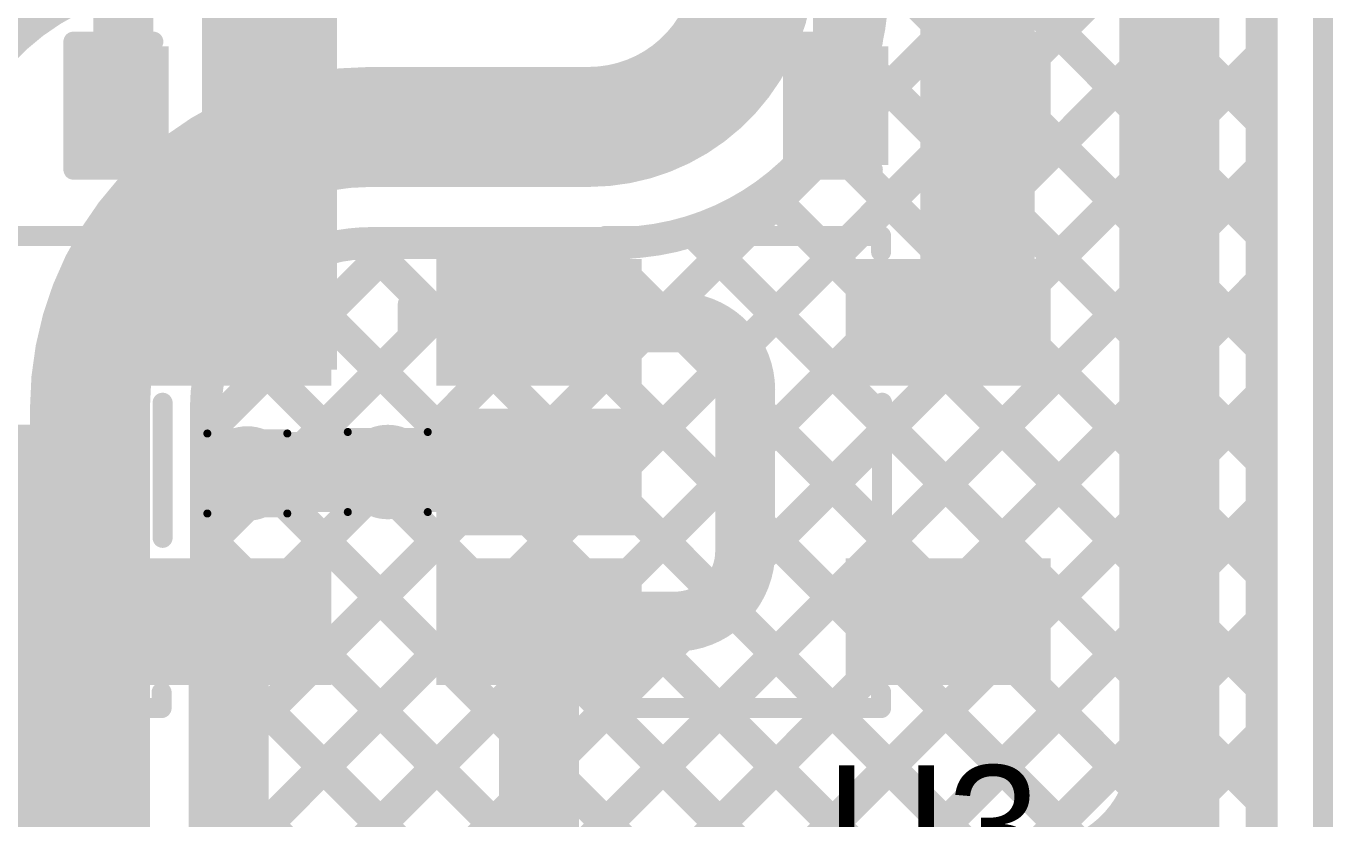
# Model space of a CAD drawing. Header units: inches. Extents: x -17 to 349, y -40 to 215.
# Drawn here: x 108.7 to 117, y 147.32 to 152.36 of the extents above; entities that cross this region are included whole.
import ezdxf

# ---------------------------------------------------------------- set-up
doc = ezdxf.new("R2010")
doc.units = ezdxf.units.IN
for name, color, linetype in [('Board Outline', 216, 'Continuous'), ('Bottom Layer', 5, 'Continuous'), ('Drill Drawing', 1, 'Continuous'), ('Top Layer', 1, 'Continuous'), ('Top Overlay', 2, 'Continuous'), ('Top Paste', 8, 'Continuous'), ('Top Solder', 216, 'Continuous'), ('Via Holes', 16, 'Continuous')]:
    doc.layers.add(name, color=color, linetype=linetype)
doc.styles.add('Arial', font='', dxfattribs={"height": 0.2})
doc.styles.get('Arial').set_extended_font_data('Arial')

# ---------------------------------------------------------------- blocks, each defined once
blk = doc.blocks.new('SOT_23_5_64')
at = {"layer": 'Top Layer'}
for points in [[(-1.85, 1.25), (-0.75, 1.25), (-0.75, 0.65), (-1.85, 0.65)], [(0.75, 1.25), (1.85, 1.25), (1.85, 0.65), (0.75, 0.65)], [(-1.85, 0.3), (-0.75, 0.3), (-0.75, -0.3), (-1.85, -0.3)], [(-1.85, -0.65), (-0.75, -0.65), (-0.75, -1.25), (-1.85, -1.25)], [(0.75, -0.65), (1.85, -0.65), (1.85, -1.25), (0.75, -1.25)]]:
    blk.add_hatch(color=1, dxfattribs=at).paths.add_polyline_path(points)
at = {"layer": 'Top Paste'}
for points in [[(-1.85, 1.25), (-0.75, 1.25), (-0.75, 0.65), (-1.85, 0.65)], [(0.75, 1.25), (1.85, 1.25), (1.85, 0.65), (0.75, 0.65)], [(-1.85, 0.3), (-0.75, 0.3), (-0.75, -0.3), (-1.85, -0.3)], [(-1.85, -0.65), (-0.75, -0.65), (-0.75, -1.25), (-1.85, -1.25)], [(0.75, -0.65), (1.85, -0.65), (1.85, -1.25), (0.75, -1.25)]]:
    blk.add_hatch(color=8, dxfattribs=at).paths.add_polyline_path(points)
at = {"layer": 'Top Solder'}
for points in [[(-1.9516, 1.3516), (-0.6484, 1.3516), (-0.6484, 0.5484), (-1.9516, 0.5484)], [(0.6484, 1.3516), (1.9516, 1.3516), (1.9516, 0.5484), (0.6484, 0.5484)], [(-1.9516, 0.4016), (-0.6484, 0.4016), (-0.6484, -0.4016), (-1.9516, -0.4016)], [(-1.9516, -0.5484), (-0.6484, -0.5484), (-0.6484, -1.3516), (-1.9516, -1.3516)], [(0.6484, -0.5484), (1.9516, -0.5484), (1.9516, -1.3516), (0.6484, -1.3516)]]:
    blk.add_hatch(color=216, dxfattribs=at).paths.add_polyline_path(points)
at = {"layer": 'Top Overlay'}
for points in [[(-0.879, 1.4986, 0.127, 0.127, 0), (0.8736, 1.4986, 0.127, 0.127, 0)], [(-0.879, 1.3986, 0.127, 0.127, 0), (-0.879, 1.4986, 0.127, 0.127, 0)], [(0.8736, 1.3986, 0.127, 0.127, 0), (0.8736, 1.4986, 0.127, 0.127, 0)], [(-2.1336, 1.0668, 0.127, 0.127, 0), (-2.0066, 0.9398, 0.127, 0.127, 0)], [(-2.1336, 0.8128, 0.127, 0.127, 0), (-2.1336, 1.0668, 0.127, 0.127, 0)], [(-2.1336, 0.8128, 0.127, 0.127, 0), (-2.0066, 0.9398, 0.127, 0.127, 0)], [(0.88, -0.418, 0.127, 0.127, 0), (0.88, 0.44, 0.127, 0.127, 0)], [(-0.879, -1.4986, 0.127, 0.127, 0), (-0.879, -1.3986, 0.127, 0.127, 0)], [(0.8736, -1.4986, 0.127, 0.127, 0), (0.8736, -1.3986, 0.127, 0.127, 0)], [(-0.879, -1.4986, 0.127, 0.127, 0), (0.8736, -1.4986, 0.127, 0.127, 0)]]:
    blk.add_lwpolyline(points, format="xyseb", dxfattribs=at)
for points in [[(-0.9108, 1.4986, 0.0635, 0.0635, 1), (-0.8473, 1.4986, 0.0635, 0.0635, 1)], [(-0.9108, 1.4986, 0.0635, 0.0635, 1), (-0.8473, 1.4986, 0.0635, 0.0635, 1)], [(0.8418, 1.4986, 0.0635, 0.0635, 1), (0.9053, 1.4986, 0.0635, 0.0635, 1)], [(0.8418, 1.4986, 0.0635, 0.0635, 1), (0.9053, 1.4986, 0.0635, 0.0635, 1)], [(-0.9108, 1.3986, 0.0635, 0.0635, 1), (-0.8473, 1.3986, 0.0635, 0.0635, 1)], [(0.8418, 1.3986, 0.0635, 0.0635, 1), (0.9053, 1.3986, 0.0635, 0.0635, 1)], [(-2.1654, 1.0668, 0.0635, 0.0635, 1), (-2.1019, 1.0668, 0.0635, 0.0635, 1)], [(-2.1654, 1.0668, 0.0635, 0.0635, 1), (-2.1019, 1.0668, 0.0635, 0.0635, 1)], [(-2.0383, 0.9398, 0.0635, 0.0635, 1), (-1.9748, 0.9398, 0.0635, 0.0635, 1)], [(-2.0383, 0.9398, 0.0635, 0.0635, 1), (-1.9748, 0.9398, 0.0635, 0.0635, 1)], [(-2.1654, 0.8128, 0.0635, 0.0635, 1), (-2.1019, 0.8128, 0.0635, 0.0635, 1)], [(-2.1654, 0.8128, 0.0635, 0.0635, 1), (-2.1019, 0.8128, 0.0635, 0.0635, 1)], [(0.8483, 0.44, 0.0635, 0.0635, 1), (0.9118, 0.44, 0.0635, 0.0635, 1)], [(0.8483, -0.418, 0.0635, 0.0635, 1), (0.9118, -0.418, 0.0635, 0.0635, 1)], [(-0.9108, -1.3986, 0.0635, 0.0635, 1), (-0.8473, -1.3986, 0.0635, 0.0635, 1)], [(0.8418, -1.3986, 0.0635, 0.0635, 1), (0.9053, -1.3986, 0.0635, 0.0635, 1)], [(-0.9108, -1.4986, 0.0635, 0.0635, 1), (-0.8473, -1.4986, 0.0635, 0.0635, 1)], [(-0.9108, -1.4986, 0.0635, 0.0635, 1), (-0.8473, -1.4986, 0.0635, 0.0635, 1)], [(0.8418, -1.4986, 0.0635, 0.0635, 1), (0.9053, -1.4986, 0.0635, 0.0635, 1)], [(0.8418, -1.4986, 0.0635, 0.0635, 1), (0.9053, -1.4986, 0.0635, 0.0635, 1)]]:
    blk.add_lwpolyline(points, format="xyseb", close=True, dxfattribs=at)
blk = doc.blocks.new('SOT_23_5_66')
at = {"layer": 'Top Layer'}
for points in [[(-1.85, 1.25), (-0.75, 1.25), (-0.75, 0.65), (-1.85, 0.65)], [(0.75, 1.25), (1.85, 1.25), (1.85, 0.65), (0.75, 0.65)], [(-1.85, 0.3), (-0.75, 0.3), (-0.75, -0.3), (-1.85, -0.3)], [(-1.85, -0.65), (-0.75, -0.65), (-0.75, -1.25), (-1.85, -1.25)], [(0.75, -0.65), (1.85, -0.65), (1.85, -1.25), (0.75, -1.25)]]:
    blk.add_hatch(color=1, dxfattribs=at).paths.add_polyline_path(points)
at = {"layer": 'Top Paste'}
for points in [[(-1.85, 1.25), (-0.75, 1.25), (-0.75, 0.65), (-1.85, 0.65)], [(0.75, 1.25), (1.85, 1.25), (1.85, 0.65), (0.75, 0.65)], [(-1.85, 0.3), (-0.75, 0.3), (-0.75, -0.3), (-1.85, -0.3)], [(-1.85, -0.65), (-0.75, -0.65), (-0.75, -1.25), (-1.85, -1.25)], [(0.75, -0.65), (1.85, -0.65), (1.85, -1.25), (0.75, -1.25)]]:
    blk.add_hatch(color=8, dxfattribs=at).paths.add_polyline_path(points)
at = {"layer": 'Top Solder'}
for points in [[(-1.9516, 1.3516), (-0.6484, 1.3516), (-0.6484, 0.5484), (-1.9516, 0.5484)], [(0.6484, 1.3516), (1.9516, 1.3516), (1.9516, 0.5484), (0.6484, 0.5484)], [(-1.9516, 0.4016), (-0.6484, 0.4016), (-0.6484, -0.4016), (-1.9516, -0.4016)], [(-1.9516, -0.5484), (-0.6484, -0.5484), (-0.6484, -1.3516), (-1.9516, -1.3516)], [(0.6484, -0.5484), (1.9516, -0.5484), (1.9516, -1.3516), (0.6484, -1.3516)]]:
    blk.add_hatch(color=216, dxfattribs=at).paths.add_polyline_path(points)
at = {"layer": 'Top Overlay'}
for points in [[(-0.879, 1.4986, 0.127, 0.127, 0), (0.8736, 1.4986, 0.127, 0.127, 0)], [(-0.879, 1.3986, 0.127, 0.127, 0), (-0.879, 1.4986, 0.127, 0.127, 0)], [(0.8736, 1.4986, 0.127, 0.127, 0), (0.8736, 1.3986, 0.127, 0.127, 0)], [(-2.1336, 1.0668, 0.127, 0.127, 0), (-2.0066, 0.9398, 0.127, 0.127, 0)], [(-2.1336, 0.8128, 0.127, 0.127, 0), (-2.1336, 1.0668, 0.127, 0.127, 0)], [(-2.1336, 0.8128, 0.127, 0.127, 0), (-2.0066, 0.9398, 0.127, 0.127, 0)], [(0.88, 0.44, 0.127, 0.127, 0), (0.88, -0.418, 0.127, 0.127, 0)], [(-0.879, -1.4986, 0.127, 0.127, 0), (-0.879, -1.3986, 0.127, 0.127, 0)], [(0.8736, -1.4986, 0.127, 0.127, 0), (0.8736, -1.3986, 0.127, 0.127, 0)], [(-0.879, -1.4986, 0.127, 0.127, 0), (0.8736, -1.4986, 0.127, 0.127, 0)]]:
    blk.add_lwpolyline(points, format="xyseb", dxfattribs=at)
for points in [[(-0.9108, 1.4986, 0.0635, 0.0635, 1), (-0.8473, 1.4986, 0.0635, 0.0635, 1)], [(-0.9108, 1.4986, 0.0635, 0.0635, 1), (-0.8473, 1.4986, 0.0635, 0.0635, 1)], [(0.8418, 1.4986, 0.0635, 0.0635, 1), (0.9053, 1.4986, 0.0635, 0.0635, 1)], [(0.8418, 1.4986, 0.0635, 0.0635, 1), (0.9053, 1.4986, 0.0635, 0.0635, 1)], [(-0.9108, 1.3986, 0.0635, 0.0635, 1), (-0.8473, 1.3986, 0.0635, 0.0635, 1)], [(0.8418, 1.3986, 0.0635, 0.0635, 1), (0.9053, 1.3986, 0.0635, 0.0635, 1)], [(-2.1654, 1.0668, 0.0635, 0.0635, 1), (-2.1019, 1.0668, 0.0635, 0.0635, 1)], [(-2.1654, 1.0668, 0.0635, 0.0635, 1), (-2.1019, 1.0668, 0.0635, 0.0635, 1)], [(-2.0383, 0.9398, 0.0635, 0.0635, 1), (-1.9748, 0.9398, 0.0635, 0.0635, 1)], [(-2.0383, 0.9398, 0.0635, 0.0635, 1), (-1.9748, 0.9398, 0.0635, 0.0635, 1)], [(-2.1654, 0.8128, 0.0635, 0.0635, 1), (-2.1019, 0.8128, 0.0635, 0.0635, 1)], [(-2.1654, 0.8128, 0.0635, 0.0635, 1), (-2.1019, 0.8128, 0.0635, 0.0635, 1)], [(0.8483, 0.44, 0.0635, 0.0635, 1), (0.9118, 0.44, 0.0635, 0.0635, 1)], [(0.8483, -0.418, 0.0635, 0.0635, 1), (0.9118, -0.418, 0.0635, 0.0635, 1)], [(-0.9108, -1.3986, 0.0635, 0.0635, 1), (-0.8473, -1.3986, 0.0635, 0.0635, 1)], [(0.8418, -1.3986, 0.0635, 0.0635, 1), (0.9053, -1.3986, 0.0635, 0.0635, 1)], [(-0.9108, -1.4986, 0.0635, 0.0635, 1), (-0.8473, -1.4986, 0.0635, 0.0635, 1)], [(-0.9108, -1.4986, 0.0635, 0.0635, 1), (-0.8473, -1.4986, 0.0635, 0.0635, 1)], [(0.8418, -1.4986, 0.0635, 0.0635, 1), (0.9053, -1.4986, 0.0635, 0.0635, 1)], [(0.8418, -1.4986, 0.0635, 0.0635, 1), (0.9053, -1.4986, 0.0635, 0.0635, 1)]]:
    blk.add_lwpolyline(points, format="xyseb", close=True, dxfattribs=at)
blk = doc.blocks.new('C___0402_97')
at = {"layer": 'Top Layer'}
for points in [[(-0.6985, -0.3175), (-0.6985, 0.3175), (-0.2413, 0.3175), (-0.2413, -0.3175)], [(0.2413, -0.3175), (0.2413, 0.3175), (0.6985, 0.3175), (0.6985, -0.3175)]]:
    blk.add_hatch(color=1, dxfattribs=at).paths.add_polyline_path(points)
at = {"layer": 'Top Paste'}
for points in [[(-0.6985, -0.3175), (-0.6985, 0.3175), (-0.2413, 0.3175), (-0.2413, -0.3175)], [(0.2413, -0.3175), (0.2413, 0.3175), (0.6985, 0.3175), (0.6985, -0.3175)]]:
    blk.add_hatch(color=8, dxfattribs=at).paths.add_polyline_path(points)
at = {"layer": 'Top Solder'}
for points in [[(-0.7585, -0.3775), (-0.7585, 0.3775), (-0.1813, 0.3775), (-0.1813, -0.3775)], [(0.1813, -0.3775), (0.1813, 0.3775), (0.7585, 0.3775), (0.7585, -0.3775)]]:
    blk.add_hatch(color=216, dxfattribs=at).paths.add_polyline_path(points)
at = {"layer": 'Top Overlay'}
for points in [[(-0.7874, 0.4064, 0.127, 0.127, 0), (-0.7874, -0.4064, 0.127, 0.127, 0)], [(-0.2794, 0.4064, 0.127, 0.127, 0), (-0.7874, 0.4064, 0.127, 0.127, 0)], [(0.7874, 0.4064, 0.127, 0.127, 0), (0.2794, 0.4064, 0.127, 0.127, 0)], [(0.7874, 0.4064, 0.127, 0.127, 0), (0.7874, -0.4064, 0.127, 0.127, 0)], [(-0.2794, -0.4064, 0.127, 0.127, 0), (-0.7874, -0.4064, 0.127, 0.127, 0)], [(0.7874, -0.4064, 0.127, 0.127, 0), (0.2794, -0.4064, 0.127, 0.127, 0)]]:
    blk.add_lwpolyline(points, format="xyseb", dxfattribs=at)
for points in [[(-0.8191, 0.4064, 0.0635, 0.0635, 1), (-0.7556, 0.4064, 0.0635, 0.0635, 1)], [(-0.8191, 0.4064, 0.0635, 0.0635, 1), (-0.7556, 0.4064, 0.0635, 0.0635, 1)], [(-0.3111, 0.4064, 0.0635, 0.0635, 1), (-0.2477, 0.4064, 0.0635, 0.0635, 1)], [(0.2477, 0.4064, 0.0635, 0.0635, 1), (0.3111, 0.4064, 0.0635, 0.0635, 1)], [(0.7556, 0.4064, 0.0635, 0.0635, 1), (0.8191, 0.4064, 0.0635, 0.0635, 1)], [(0.7556, 0.4064, 0.0635, 0.0635, 1), (0.8191, 0.4064, 0.0635, 0.0635, 1)], [(-0.8191, -0.4064, 0.0635, 0.0635, 1), (-0.7556, -0.4064, 0.0635, 0.0635, 1)], [(-0.8191, -0.4064, 0.0635, 0.0635, 1), (-0.7556, -0.4064, 0.0635, 0.0635, 1)], [(-0.3111, -0.4064, 0.0635, 0.0635, 1), (-0.2477, -0.4064, 0.0635, 0.0635, 1)], [(0.2477, -0.4064, 0.0635, 0.0635, 1), (0.3111, -0.4064, 0.0635, 0.0635, 1)], [(0.7556, -0.4064, 0.0635, 0.0635, 1), (0.8191, -0.4064, 0.0635, 0.0635, 1)], [(0.7556, -0.4064, 0.0635, 0.0635, 1), (0.8191, -0.4064, 0.0635, 0.0635, 1)]]:
    blk.add_lwpolyline(points, format="xyseb", close=True, dxfattribs=at)
blk = doc.blocks.new('C___0402_102')
at = {"layer": 'Top Layer'}
for points in [[(-0.6985, -0.3175), (-0.6985, 0.3175), (-0.2413, 0.3175), (-0.2413, -0.3175)], [(0.2413, -0.3175), (0.2413, 0.3175), (0.6985, 0.3175), (0.6985, -0.3175)]]:
    blk.add_hatch(color=1, dxfattribs=at).paths.add_polyline_path(points)
at = {"layer": 'Top Paste'}
for points in [[(-0.6985, -0.3175), (-0.6985, 0.3175), (-0.2413, 0.3175), (-0.2413, -0.3175)], [(0.2413, -0.3175), (0.2413, 0.3175), (0.6985, 0.3175), (0.6985, -0.3175)]]:
    blk.add_hatch(color=8, dxfattribs=at).paths.add_polyline_path(points)
at = {"layer": 'Top Solder'}
for points in [[(-0.7585, -0.3775), (-0.7585, 0.3775), (-0.1813, 0.3775), (-0.1813, -0.3775)], [(0.1813, -0.3775), (0.1813, 0.3775), (0.7585, 0.3775), (0.7585, -0.3775)]]:
    blk.add_hatch(color=216, dxfattribs=at).paths.add_polyline_path(points)
at = {"layer": 'Top Overlay'}
for points in [[(-0.2794, 0.4064, 0.127, 0.127, 0), (-0.7874, 0.4064, 0.127, 0.127, 0)], [(-0.7874, 0.4064, 0.127, 0.127, 0), (-0.7874, -0.4064, 0.127, 0.127, 0)], [(0.7874, 0.4064, 0.127, 0.127, 0), (0.2794, 0.4064, 0.127, 0.127, 0)], [(0.7874, 0.4064, 0.127, 0.127, 0), (0.7874, -0.4064, 0.127, 0.127, 0)], [(-0.2794, -0.4064, 0.127, 0.127, 0), (-0.7874, -0.4064, 0.127, 0.127, 0)], [(0.7874, -0.4064, 0.127, 0.127, 0), (0.2794, -0.4064, 0.127, 0.127, 0)]]:
    blk.add_lwpolyline(points, format="xyseb", dxfattribs=at)
for points in [[(-0.8191, 0.4064, 0.0635, 0.0635, 1), (-0.7556, 0.4064, 0.0635, 0.0635, 1)], [(-0.8191, 0.4064, 0.0635, 0.0635, 1), (-0.7556, 0.4064, 0.0635, 0.0635, 1)], [(-0.3111, 0.4064, 0.0635, 0.0635, 1), (-0.2477, 0.4064, 0.0635, 0.0635, 1)], [(0.2477, 0.4064, 0.0635, 0.0635, 1), (0.3111, 0.4064, 0.0635, 0.0635, 1)], [(0.7556, 0.4064, 0.0635, 0.0635, 1), (0.8191, 0.4064, 0.0635, 0.0635, 1)], [(0.7556, 0.4064, 0.0635, 0.0635, 1), (0.8191, 0.4064, 0.0635, 0.0635, 1)], [(-0.8191, -0.4064, 0.0635, 0.0635, 1), (-0.7556, -0.4064, 0.0635, 0.0635, 1)], [(-0.8191, -0.4064, 0.0635, 0.0635, 1), (-0.7556, -0.4064, 0.0635, 0.0635, 1)], [(-0.3111, -0.4064, 0.0635, 0.0635, 1), (-0.2477, -0.4064, 0.0635, 0.0635, 1)], [(0.2477, -0.4064, 0.0635, 0.0635, 1), (0.3111, -0.4064, 0.0635, 0.0635, 1)], [(0.7556, -0.4064, 0.0635, 0.0635, 1), (0.8191, -0.4064, 0.0635, 0.0635, 1)], [(0.7556, -0.4064, 0.0635, 0.0635, 1), (0.8191, -0.4064, 0.0635, 0.0635, 1)]]:
    blk.add_lwpolyline(points, format="xyseb", close=True, dxfattribs=at)

msp = doc.modelspace()

# ---------------------------------------------------------------- hatches: boundary and pattern name
at = {"layer": 'Bottom Layer'}
h = msp.add_hatch(color=5, dxfattribs=at)
edge = h.paths.add_edge_path()
edge.add_arc((110.1025, 149.5151), 0.3, 0, 360)
h = msp.add_hatch(color=5, dxfattribs=at)
edge = h.paths.add_edge_path()
edge.add_arc((110.9949, 149.5244), 0.3, 0, 360)
at = {"layer": 'Top Layer'}
for points in [[(114.3787, 150.3014), (115.1058, 150.3014), (115.1058, 155.4235), (114.3787, 155.4235)], [(109.814, 150.1744), (110.6733, 150.1744), (110.6733, 153.4315), (109.814, 153.4315)], [(106.8342, 146.6539), (108.7433, 146.6539), (108.7433, 149.8244), (106.8342, 149.8244)]]:
    msp.add_hatch(color=1, dxfattribs=at).paths.add_polyline_path(points)
h = msp.add_hatch(color=1, dxfattribs=at)
edge = h.paths.add_edge_path()
edge.add_arc((110.1025, 149.5151), 0.3, 0, 360)
h = msp.add_hatch(color=1, dxfattribs=at)
edge = h.paths.add_edge_path()
edge.add_arc((110.9949, 149.5244), 0.3, 0, 360)
at = {"layer": 'Via Holes'}
h = msp.add_hatch(color=7, dxfattribs=at)
edge = h.paths.add_edge_path()
edge.add_arc((110.1025, 149.5151), 0.15, 0, 360)
h = msp.add_hatch(color=7, dxfattribs=at)
edge = h.paths.add_edge_path()
edge.add_arc((110.9949, 149.5244), 0.15, 0, 360)

# ---------------------------------------------------------------- linework, layer by layer
at = {"layer": 'Board Outline'}
msp.add_lwpolyline([(116.9364, 139.4029, 0.127, 0.127, 0), (116.9364, 159.316, 0.127, 0.127, 0)], format="xyseb", dxfattribs=at)
at = {"layer": 'Bottom Layer'}
for points in [[(116.5479, 159.316, 0.2032, 0.2032, 0), (116.5479, 139.4029, 0.2032, 0.2032, 0)], [(109.8393, 147.6194, 0.2032, 0.2032, 0), (116.5479, 154.3281, 0.2032, 0.2032, 0)], [(114.0771, 154.2191, 0.2032, 0.2032, 0), (116.5479, 151.7484, 0.2032, 0.2032, 0)], [(109.8393, 146.901, 0.2032, 0.2032, 0), (116.5479, 153.6096, 0.2032, 0.2032, 0)], [(114.0771, 153.5007, 0.2032, 0.2032, 0), (116.5479, 151.03, 0.2032, 0.2032, 0)], [(107.8348, 151.1116, 0.762, 0.762, -0.414214), (109.6975, 152.9743, 0.762, 0.762, 0)], [(113.3249, 152.7685, 0.762, 0.762, -0.414214), (112.2718, 151.7155, 0.762, 0.762, 0)], [(109.8393, 146.1826, 0.2032, 0.2032, 0), (116.5479, 152.8912, 0.2032, 0.2032, 0)], [(114.0771, 152.7823, 0.2032, 0.2032, 0), (116.5479, 150.3115, 0.2032, 0.2032, 0)], [(114.0692, 152.4579, 0.2032, 0.2032, -0.049128), (114.0065, 152.1425, 0.2032, 0.2032, 0)], [(109.8393, 145.4642, 0.2032, 0.2032, 0), (116.5479, 152.1728, 0.2032, 0.2032, 0)], [(114.0065, 152.1425, 0.2032, 0.2032, -0.049128), (113.8834, 151.8453, 0.2032, 0.2032, 0)], [(114.0046, 152.1364, 0.2032, 0.2032, 0), (116.5479, 149.5931, 0.2032, 0.2032, 0)], [(109.1027, 149.9321, 0.762, 0.762, -0.414214), (110.8861, 151.7155, 0.762, 0.762, 0)], [(110.8861, 151.7155, 0.762, 0.762, 0), (112.2718, 151.7155, 0.762, 0.762, 0)], [(113.8834, 151.8453, 0.2032, 0.2032, -0.049129), (113.7047, 151.5779, 0.2032, 0.2032, 0)], [(113.7657, 151.6569, 0.2032, 0.2032, 0), (116.5479, 148.8747, 0.2032, 0.2032, 0)], [(113.7047, 151.5779, 0.2032, 0.2032, -0.049129), (113.4773, 151.3505, 0.2032, 0.2032, 0)], [(109.8393, 144.7458, 0.2032, 0.2032, 0), (116.5479, 151.4544, 0.2032, 0.2032, 0)], [(113.4773, 151.3505, 0.2032, 0.2032, -0.049129), (113.2099, 151.1718, 0.2032, 0.2032, 0)], [(113.4077, 151.2964, 0.2032, 0.2032, 0), (116.5479, 148.1563, 0.2032, 0.2032, 0)], [(113.2099, 151.1718, 0.2032, 0.2032, -0.049128), (112.9127, 151.0487, 0.2032, 0.2032, 0)], [(112.9127, 151.0487, 0.2032, 0.2032, -0.049128), (112.5973, 150.986, 0.2032, 0.2032, 0)], [(112.9313, 151.0545, 0.2032, 0.2032, 0), (116.5479, 147.4379, 0.2032, 0.2032, 0)], [(109.8393, 148.3379, 0.2032, 0.2032, 0), (112.4801, 150.9786, 0.2032, 0.2032, 0)], [(109.8393, 149.0563, 0.2032, 0.2032, 0), (111.7611, 150.9781, 0.2032, 0.2032, 0)], [(109.8393, 149.7747, 0.2032, 0.2032, 0), (111.0427, 150.9781, 0.2032, 0.2032, 0)], [(109.8393, 149.9321, 0.2032, 0.2032, -0.361118), (110.6939, 150.9611, 0.2032, 0.2032, 0)], [(110.6939, 150.9611, 0.2032, 0.2032, -0.042788), (110.8921, 150.9781, 0.2032, 0.2032, 0)], [(110.8531, 150.9774, 0.2032, 0.2032, 0), (116.5479, 145.2826, 0.2032, 0.2032, 0)], [(110.8921, 150.9781, 0.2032, 0.2032, 0), (112.4365, 150.9781, 0.2032, 0.2032, 0)], [(110.8921, 150.9781, 0.2032, 0.2032, 0), (112.4365, 150.9781, 0.2032, 0.2032, 0)], [(111.5709, 150.9781, 0.2032, 0.2032, 0), (116.5479, 146.001, 0.2032, 0.2032, 0)], [(112.2893, 150.9781, 0.2032, 0.2032, 0), (116.5479, 146.7194, 0.2032, 0.2032, 0)], [(112.5973, 150.986, 0.2032, 0.2032, -0.024543), (112.4365, 150.9781, 0.2032, 0.2032, 0)], [(110.3076, 150.8045, 0.2032, 0.2032, 0), (116.5479, 144.5642, 0.2032, 0.2032, 0)], [(109.8393, 144.0273, 0.2032, 0.2032, 0), (116.5479, 150.7359, 0.2032, 0.2032, 0)], [(109.9647, 150.4289, 0.2032, 0.2032, 0), (116.5479, 143.8457, 0.2032, 0.2032, 0)], [(109.1027, 137.9525, 0.762, 0.762, 0), (109.1027, 149.9321, 0.762, 0.762, 0)], [(109.8393, 143.3089, 0.2032, 0.2032, 0), (116.5479, 150.0175, 0.2032, 0.2032, 0)], [(109.8393, 137.9525, 0.2032, 0.2032, 0), (109.8393, 149.9321, 0.2032, 0.2032, 0)], [(109.8393, 149.8359, 0.2032, 0.2032, 0), (116.5479, 143.1273, 0.2032, 0.2032, 0)], [(109.8393, 142.5905, 0.2032, 0.2032, 0), (116.5479, 149.2991, 0.2032, 0.2032, 0)], [(109.8393, 149.1175, 0.2032, 0.2032, 0), (116.5479, 142.4089, 0.2032, 0.2032, 0)], [(109.8393, 141.8721, 0.2032, 0.2032, 0), (116.5479, 148.5807, 0.2032, 0.2032, 0)], [(109.8393, 148.3991, 0.2032, 0.2032, 0), (116.5479, 141.6905, 0.2032, 0.2032, 0)], [(109.8393, 141.1537, 0.2032, 0.2032, 0), (116.5479, 147.8623, 0.2032, 0.2032, 0)], [(109.8393, 147.6807, 0.2032, 0.2032, 0), (116.5479, 140.9721, 0.2032, 0.2032, 0)]]:
    msp.add_lwpolyline(points, format="xyseb", dxfattribs=at)
for points in [[(116.4971, 152.1728, 0.1016, 0.1016, 1), (116.5987, 152.1728, 0.1016, 0.1016, 1)], [(113.9538, 152.1364, 0.1016, 0.1016, 1), (114.0554, 152.1364, 0.1016, 0.1016, 1)], [(113.9557, 152.1425, 0.1016, 0.1016, 1), (114.0573, 152.1425, 0.1016, 0.1016, 1)], [(113.9557, 152.1425, 0.1016, 0.1016, 1), (114.0573, 152.1425, 0.1016, 0.1016, 1)], [(110.6956, 151.7155, 0.381, 0.381, 1), (111.0766, 151.7155, 0.381, 0.381, 1)], [(110.6956, 151.7155, 0.381, 0.381, 1), (111.0766, 151.7155, 0.381, 0.381, 1)], [(112.0813, 151.7155, 0.381, 0.381, 1), (112.4623, 151.7155, 0.381, 0.381, 1)], [(112.0813, 151.7155, 0.381, 0.381, 1), (112.4623, 151.7155, 0.381, 0.381, 1)], [(113.8326, 151.8453, 0.1016, 0.1016, 1), (113.9342, 151.8453, 0.1016, 0.1016, 1)], [(113.8326, 151.8453, 0.1016, 0.1016, 1), (113.9342, 151.8453, 0.1016, 0.1016, 1)], [(116.4971, 151.7484, 0.1016, 0.1016, 1), (116.5987, 151.7484, 0.1016, 0.1016, 1)], [(113.7149, 151.6569, 0.1016, 0.1016, 1), (113.8165, 151.6569, 0.1016, 0.1016, 1)], [(113.6539, 151.5779, 0.1016, 0.1016, 1), (113.7555, 151.5779, 0.1016, 0.1016, 1)], [(113.6539, 151.5779, 0.1016, 0.1016, 1), (113.7555, 151.5779, 0.1016, 0.1016, 1)], [(116.4971, 151.4544, 0.1016, 0.1016, 1), (116.5987, 151.4544, 0.1016, 0.1016, 1)], [(113.4265, 151.3505, 0.1016, 0.1016, 1), (113.5281, 151.3505, 0.1016, 0.1016, 1)], [(113.4265, 151.3505, 0.1016, 0.1016, 1), (113.5281, 151.3505, 0.1016, 0.1016, 1)], [(113.3569, 151.2964, 0.1016, 0.1016, 1), (113.4585, 151.2964, 0.1016, 0.1016, 1)], [(113.1591, 151.1718, 0.1016, 0.1016, 1), (113.2607, 151.1718, 0.1016, 0.1016, 1)], [(113.1591, 151.1718, 0.1016, 0.1016, 1), (113.2607, 151.1718, 0.1016, 0.1016, 1)], [(112.8619, 151.0487, 0.1016, 0.1016, 1), (112.9635, 151.0487, 0.1016, 0.1016, 1)], [(112.8619, 151.0487, 0.1016, 0.1016, 1), (112.9635, 151.0487, 0.1016, 0.1016, 1)], [(112.8805, 151.0545, 0.1016, 0.1016, 1), (112.9821, 151.0545, 0.1016, 0.1016, 1)], [(116.4971, 151.03, 0.1016, 0.1016, 1), (116.5987, 151.03, 0.1016, 0.1016, 1)], [(110.6431, 150.9611, 0.1016, 0.1016, 1), (110.7447, 150.9611, 0.1016, 0.1016, 1)], [(110.6431, 150.9611, 0.1016, 0.1016, 1), (110.7447, 150.9611, 0.1016, 0.1016, 1)], [(110.8023, 150.9774, 0.1016, 0.1016, 1), (110.9039, 150.9774, 0.1016, 0.1016, 1)], [(110.8413, 150.9781, 0.1016, 0.1016, 1), (110.9429, 150.9781, 0.1016, 0.1016, 1)], [(110.8413, 150.9781, 0.1016, 0.1016, 1), (110.9429, 150.9781, 0.1016, 0.1016, 1)], [(110.8413, 150.9781, 0.1016, 0.1016, 1), (110.9429, 150.9781, 0.1016, 0.1016, 1)], [(110.9919, 150.9781, 0.1016, 0.1016, 1), (111.0935, 150.9781, 0.1016, 0.1016, 1)], [(111.5201, 150.9781, 0.1016, 0.1016, 1), (111.6217, 150.9781, 0.1016, 0.1016, 1)], [(111.7103, 150.9781, 0.1016, 0.1016, 1), (111.8119, 150.9781, 0.1016, 0.1016, 1)], [(112.2385, 150.9781, 0.1016, 0.1016, 1), (112.3401, 150.9781, 0.1016, 0.1016, 1)], [(112.3857, 150.9781, 0.1016, 0.1016, 1), (112.4873, 150.9781, 0.1016, 0.1016, 1)], [(112.3857, 150.9781, 0.1016, 0.1016, 1), (112.4873, 150.9781, 0.1016, 0.1016, 1)], [(112.3857, 150.9781, 0.1016, 0.1016, 1), (112.4873, 150.9781, 0.1016, 0.1016, 1)], [(112.4293, 150.9786, 0.1016, 0.1016, 1), (112.5309, 150.9786, 0.1016, 0.1016, 1)], [(112.5465, 150.986, 0.1016, 0.1016, 1), (112.6481, 150.986, 0.1016, 0.1016, 1)], [(112.5465, 150.986, 0.1016, 0.1016, 1), (112.6481, 150.986, 0.1016, 0.1016, 1)], [(110.2568, 150.8045, 0.1016, 0.1016, 1), (110.3584, 150.8045, 0.1016, 0.1016, 1)], [(116.4971, 150.7359, 0.1016, 0.1016, 1), (116.5987, 150.7359, 0.1016, 0.1016, 1)], [(109.9139, 150.4289, 0.1016, 0.1016, 1), (110.0155, 150.4289, 0.1016, 0.1016, 1)], [(116.4971, 150.3115, 0.1016, 0.1016, 1), (116.5987, 150.3115, 0.1016, 0.1016, 1)], [(108.9122, 149.9321, 0.381, 0.381, 1), (109.2932, 149.9321, 0.381, 0.381, 1)], [(108.9122, 149.9321, 0.381, 0.381, 1), (109.2932, 149.9321, 0.381, 0.381, 1)], [(116.4971, 150.0175, 0.1016, 0.1016, 1), (116.5987, 150.0175, 0.1016, 0.1016, 1)], [(109.7885, 149.9321, 0.1016, 0.1016, 1), (109.8901, 149.9321, 0.1016, 0.1016, 1)], [(109.7885, 149.9321, 0.1016, 0.1016, 1), (109.8901, 149.9321, 0.1016, 0.1016, 1)], [(109.7885, 149.8359, 0.1016, 0.1016, 1), (109.8901, 149.8359, 0.1016, 0.1016, 1)], [(109.7885, 149.7747, 0.1016, 0.1016, 1), (109.8901, 149.7747, 0.1016, 0.1016, 1)], [(116.4971, 149.5931, 0.1016, 0.1016, 1), (116.5987, 149.5931, 0.1016, 0.1016, 1)], [(116.4971, 149.2991, 0.1016, 0.1016, 1), (116.5987, 149.2991, 0.1016, 0.1016, 1)], [(109.7885, 149.1175, 0.1016, 0.1016, 1), (109.8901, 149.1175, 0.1016, 0.1016, 1)], [(109.7885, 149.0563, 0.1016, 0.1016, 1), (109.8901, 149.0563, 0.1016, 0.1016, 1)], [(116.4971, 148.8747, 0.1016, 0.1016, 1), (116.5987, 148.8747, 0.1016, 0.1016, 1)], [(116.4971, 148.5807, 0.1016, 0.1016, 1), (116.5987, 148.5807, 0.1016, 0.1016, 1)], [(109.7885, 148.3991, 0.1016, 0.1016, 1), (109.8901, 148.3991, 0.1016, 0.1016, 1)], [(109.7885, 148.3379, 0.1016, 0.1016, 1), (109.8901, 148.3379, 0.1016, 0.1016, 1)], [(116.4971, 148.1563, 0.1016, 0.1016, 1), (116.5987, 148.1563, 0.1016, 0.1016, 1)], [(116.4971, 147.8623, 0.1016, 0.1016, 1), (116.5987, 147.8623, 0.1016, 0.1016, 1)], [(109.7885, 147.6807, 0.1016, 0.1016, 1), (109.8901, 147.6807, 0.1016, 0.1016, 1)], [(109.7885, 147.6194, 0.1016, 0.1016, 1), (109.8901, 147.6194, 0.1016, 0.1016, 1)], [(116.4971, 147.4379, 0.1016, 0.1016, 1), (116.5987, 147.4379, 0.1016, 0.1016, 1)]]:
    msp.add_lwpolyline(points, format="xyseb", close=True, dxfattribs=at)
at = {"layer": 'Drill Drawing'}
for points in [[(109.8485, 149.7691, 0.0508, 0.0508, 0), (110.3565, 149.7691, 0.0508, 0.0508, 0)], [(109.8485, 149.2611, 0.0508, 0.0508, 0), (109.8485, 149.7691, 0.0508, 0.0508, 0)], [(110.3565, 149.2611, 0.0508, 0.0508, 0), (110.3565, 149.7691, 0.0508, 0.0508, 0)], [(110.7409, 149.7784, 0.0508, 0.0508, 0), (111.2489, 149.7784, 0.0508, 0.0508, 0)], [(110.7409, 149.2704, 0.0508, 0.0508, 0), (110.7409, 149.7784, 0.0508, 0.0508, 0)], [(111.2489, 149.2704, 0.0508, 0.0508, 0), (111.2489, 149.7784, 0.0508, 0.0508, 0)], [(109.8485, 149.2611, 0.0508, 0.0508, 0), (110.3565, 149.2611, 0.0508, 0.0508, 0)], [(110.7409, 149.2704, 0.0508, 0.0508, 0), (111.2489, 149.2704, 0.0508, 0.0508, 0)]]:
    msp.add_lwpolyline(points, format="xyseb", dxfattribs=at)
for points in [[(109.8358, 149.7691, 0.0254, 0.0254, 1), (109.8612, 149.7691, 0.0254, 0.0254, 1)], [(109.8358, 149.7691, 0.0254, 0.0254, 1), (109.8612, 149.7691, 0.0254, 0.0254, 1)], [(110.3438, 149.7691, 0.0254, 0.0254, 1), (110.3692, 149.7691, 0.0254, 0.0254, 1)], [(110.3438, 149.7691, 0.0254, 0.0254, 1), (110.3692, 149.7691, 0.0254, 0.0254, 1)], [(110.7282, 149.7784, 0.0254, 0.0254, 1), (110.7536, 149.7784, 0.0254, 0.0254, 1)], [(110.7282, 149.7784, 0.0254, 0.0254, 1), (110.7536, 149.7784, 0.0254, 0.0254, 1)], [(111.2362, 149.7784, 0.0254, 0.0254, 1), (111.2616, 149.7784, 0.0254, 0.0254, 1)], [(111.2362, 149.7784, 0.0254, 0.0254, 1), (111.2616, 149.7784, 0.0254, 0.0254, 1)], [(109.8358, 149.2611, 0.0254, 0.0254, 1), (109.8612, 149.2611, 0.0254, 0.0254, 1)], [(109.8358, 149.2611, 0.0254, 0.0254, 1), (109.8612, 149.2611, 0.0254, 0.0254, 1)], [(110.3438, 149.2611, 0.0254, 0.0254, 1), (110.3692, 149.2611, 0.0254, 0.0254, 1)], [(110.3438, 149.2611, 0.0254, 0.0254, 1), (110.3692, 149.2611, 0.0254, 0.0254, 1)], [(110.7282, 149.2704, 0.0254, 0.0254, 1), (110.7536, 149.2704, 0.0254, 0.0254, 1)], [(110.7282, 149.2704, 0.0254, 0.0254, 1), (110.7536, 149.2704, 0.0254, 0.0254, 1)], [(111.2362, 149.2704, 0.0254, 0.0254, 1), (111.2616, 149.2704, 0.0254, 0.0254, 1)], [(111.2362, 149.2704, 0.0254, 0.0254, 1), (111.2616, 149.2704, 0.0254, 0.0254, 1)]]:
    msp.add_lwpolyline(points, format="xyseb", close=True, dxfattribs=at)
at = {"layer": 'Top Layer'}
for points in [[(115.9607, 146.0598, 0.635, 0.635, 0), (115.9607, 157.8115, 0.635, 0.635, 0)], [(109.315, 151.8505, 0.381, 0.381, 0), (109.315, 153.0251, 0.381, 0.381, 0)], [(113.8866, 151.8502, 0.381, 0.381, 0), (113.8866, 153.0251, 0.381, 0.381, 0)], [(111.9558, 150.4744, 0.381, 0.381, 0), (112.8378, 150.4744, 0.381, 0.381, 0)], [(112.8378, 150.4744, 0.381, 0.381, -0.414214), (113.2658, 150.0463, 0.381, 0.381, 0)], [(113.2658, 149.0194, 0.381, 0.381, 0), (113.2658, 150.0463, 0.381, 0.381, 0)], [(110.1025, 149.5244, 0.508, 0.508, 0), (110.9949, 149.5244, 0.508, 0.508, 0)], [(110.1025, 149.5151, 0.508, 0.508, 0), (110.1025, 149.5244, 0.508, 0.508, 0)], [(110.9949, 149.5244, 0.508, 0.508, 0), (111.9558, 149.5244, 0.508, 0.508, 0)], [(113.2658, 149.0194, 0.381, 0.381, -0.414214), (112.8208, 148.5744, 0.381, 0.381, 0)], [(109.9842, 146.9521, 0.508, 0.508, 0), (109.9842, 148.5744, 0.508, 0.508, 0)], [(111.9558, 146.9532, 0.508, 0.508, 0), (111.9558, 148.5744, 0.508, 0.508, 0)], [(111.9558, 148.5744, 0.381, 0.381, 0), (112.8208, 148.5744, 0.381, 0.381, 0)], [(115.9607, 147.7695, 0.508, 0.508, -0.414214), (115.1058, 146.9146, 0.508, 0.508, 0)]]:
    msp.add_lwpolyline(points, format="xyseb", dxfattribs=at)
for points in [[(109.2197, 151.8505, 0.1905, 0.1905, 1), (109.4102, 151.8505, 0.1905, 0.1905, 1)], [(113.7914, 151.8502, 0.1905, 0.1905, 1), (113.9819, 151.8502, 0.1905, 0.1905, 1)], [(111.8606, 150.4744, 0.1905, 0.1905, 1), (112.0511, 150.4744, 0.1905, 0.1905, 1)], [(112.7425, 150.4744, 0.1905, 0.1905, 1), (112.933, 150.4744, 0.1905, 0.1905, 1)], [(112.7425, 150.4744, 0.1905, 0.1905, 1), (112.933, 150.4744, 0.1905, 0.1905, 1)], [(113.1706, 150.0463, 0.1905, 0.1905, 1), (113.3611, 150.0463, 0.1905, 0.1905, 1)], [(113.1706, 150.0463, 0.1905, 0.1905, 1), (113.3611, 150.0463, 0.1905, 0.1905, 1)], [(109.9755, 149.5244, 0.254, 0.254, 1), (110.2295, 149.5244, 0.254, 0.254, 1)], [(109.9755, 149.5244, 0.254, 0.254, 1), (110.2295, 149.5244, 0.254, 0.254, 1)], [(109.9755, 149.5151, 0.254, 0.254, 1), (110.2295, 149.5151, 0.254, 0.254, 1)], [(110.8679, 149.5244, 0.254, 0.254, 1), (111.1219, 149.5244, 0.254, 0.254, 1)], [(110.8679, 149.5244, 0.254, 0.254, 1), (111.1219, 149.5244, 0.254, 0.254, 1)], [(111.8288, 149.5244, 0.254, 0.254, 1), (112.0828, 149.5244, 0.254, 0.254, 1)], [(113.1706, 149.0194, 0.1905, 0.1905, 1), (113.3611, 149.0194, 0.1905, 0.1905, 1)], [(113.1706, 149.0194, 0.1905, 0.1905, 1), (113.3611, 149.0194, 0.1905, 0.1905, 1)], [(109.8572, 148.5744, 0.254, 0.254, 1), (110.1112, 148.5744, 0.254, 0.254, 1)], [(111.8288, 148.5744, 0.254, 0.254, 1), (112.0828, 148.5744, 0.254, 0.254, 1)], [(111.8606, 148.5744, 0.1905, 0.1905, 1), (112.0511, 148.5744, 0.1905, 0.1905, 1)], [(112.7256, 148.5744, 0.1905, 0.1905, 1), (112.9161, 148.5744, 0.1905, 0.1905, 1)], [(112.7256, 148.5744, 0.1905, 0.1905, 1), (112.9161, 148.5744, 0.1905, 0.1905, 1)], [(115.8337, 147.7695, 0.254, 0.254, 1), (116.0877, 147.7695, 0.254, 0.254, 1)]]:
    msp.add_lwpolyline(points, format="xyseb", close=True, dxfattribs=at)

# ---------------------------------------------------------------- block references
at = {"rotation": 180}
for name, p in [('C___0402_102', (109.7849, 151.8505)), ('C___0402_97', (114.3565, 151.8502))]:
    msp.add_blockref(name, p, dxfattribs=at)
for name, p in [('SOT_23_5_66', (108.6842, 149.5244)), ('SOT_23_5_64', (113.2558, 149.5244))]:
    msp.add_blockref(name, p)

# ---------------------------------------------------------------- texts
at = {"layer": 'Top Overlay', "style": 'Arial'}
msp.add_text('U3', height=0.762, dxfattribs=at).set_placement((113.779, 146.8997))

doc.saveas('drawing.dxf')
